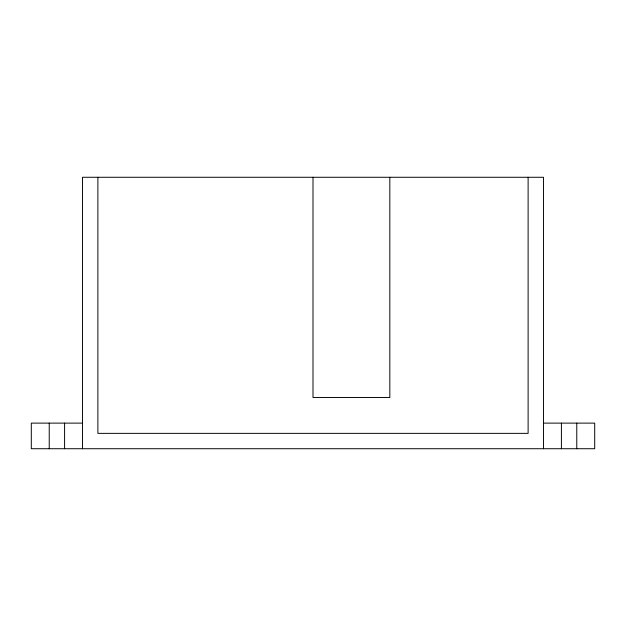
<?xml version="1.0" encoding="UTF-8"?>
<svg xmlns="http://www.w3.org/2000/svg" width="626" height="626" viewBox="0 0 626 626"><rect width="100%" height="100%" fill="white"/><g stroke="black" fill="none" stroke-linecap="round" stroke-linejoin="round"><path stroke-width="0.94" d="M82.515 423.121L31.3 423.121L31.3 448.725L594.7 448.725L594.7 423.121L543.485 423.121M576.773 423.121L576.773 448.725M561.405 423.121L561.405 448.725M543.485 448.725L543.485 177.275L82.515 177.275L82.515 448.725M528.117 177.275L528.117 433.364L97.883 433.364L97.883 177.275M389.826 177.275L389.826 397.51L313 397.51L313 177.275M64.595 423.121L64.595 448.725M49.227 423.121L49.227 448.725"/></g></svg>
